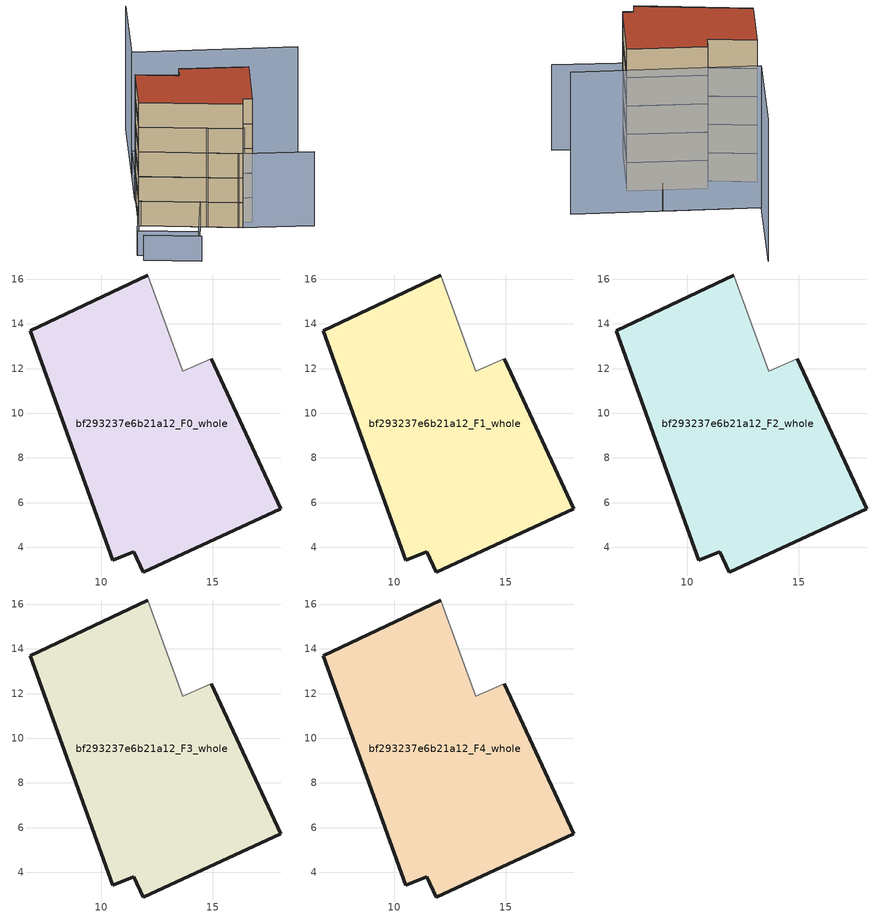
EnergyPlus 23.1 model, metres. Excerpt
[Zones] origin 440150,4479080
bf293237e6b21a12_F0_whole
 floor ground (EU_floor_Construction): 18.05,5.72 14.92,12.43 13.65,11.88 12.09,16.18 6.82,13.7 10.52,3.41 11.47,3.81 11.89,2.89 z0
 wall outside (EU_wall_Construction): 14.92,12.43 18.05,5.72 11.89,2.89 11.47,3.81 10.52,3.41 6.82,13.7 12.09,16.18 z0:3
 wall adiabatic (EU_wall_Construction): 12.09,16.18 13.65,11.88 14.92,12.43 z0:3
bf293237e6b21a12_F1_whole
 floor to bf293237e6b21a12_F0_whole (EU_floor_Construction): 18.05,5.72 14.92,12.43 13.65,11.88 12.09,16.18 6.82,13.7 10.52,3.41 11.46,3.81 11.89,2.89 z3
 wall outside (EU_wall_Construction): 14.92,12.43 18.05,5.72 11.89,2.89 11.47,3.81 10.52,3.41 6.82,13.7 12.09,16.18 z3:6
 wall adiabatic (EU_wall_Construction): 12.09,16.18 13.65,11.88 14.92,12.43 z3:6
bf293237e6b21a12_F2_whole
 floor to bf293237e6b21a12_F1_whole (EU_floor_Construction): 18.05,5.72 14.92,12.43 13.65,11.88 12.09,16.18 6.82,13.7 10.52,3.41 11.46,3.81 11.89,2.89 z6
 wall outside (EU_wall_Construction): 14.92,12.43 18.05,5.72 11.89,2.89 11.47,3.81 10.52,3.41 6.82,13.7 12.09,16.18 z6:9
 wall adiabatic (EU_wall_Construction): 12.09,16.18 13.65,11.88 14.92,12.43 z6:9
bf293237e6b21a12_F3_whole
 floor to bf293237e6b21a12_F2_whole (EU_floor_Construction): 18.05,5.72 14.92,12.43 13.65,11.88 12.09,16.18 6.82,13.7 10.52,3.41 11.46,3.81 11.89,2.89 z9
 wall outside (EU_wall_Construction): 14.92,12.43 18.05,5.72 11.89,2.89 11.47,3.81 10.52,3.41 6.82,13.7 12.09,16.18 z9:12
 wall adiabatic (EU_wall_Construction): 12.09,16.18 13.65,11.88 14.92,12.43 z9:12
bf293237e6b21a12_F4_whole
 floor to bf293237e6b21a12_F3_whole (EU_floor_Construction): 18.05,5.72 14.92,12.43 13.65,11.88 12.09,16.18 6.82,13.7 10.52,3.41 11.46,3.81 11.89,2.89 z12
 wall outside (EU_wall_Construction): 14.92,12.43 18.05,5.72 11.89,2.89 11.47,3.81 10.52,3.41 6.82,13.7 12.09,16.18 z12:15
 wall adiabatic (EU_wall_Construction): 12.09,16.18 13.65,11.88 14.92,12.43 z12:15
 roof outside (EU_roof_Construction): 14.92,12.43 18.05,5.72 11.89,2.89 11.47,3.81 10.52,3.41 6.82,13.7 12.09,16.18 13.65,11.88 z15
shading: 10.35,3.86 13.66,-3.4 z0:9; 9.23,6.97 10.79,3.35 z0:12; 0.36,10.58 2.44,4.85 / 3.24,5.53 1.02,11.56 / 1.02,11.56 6.82,13.69 / 6.82,13.69 9.04,7.66 / 9.04,7.66 3.24,5.53 / 16.3,18.27 20.17,10.11 / 20.17,10.11 15.53,7.91 / 15.53,7.91 11.66,16.07 / 11.66,16.07 16.3,18.27 z0:3; 23.79,2.5 16.3,18.27 / 16.3,18.27 25.02,22.41 z0:15
[Building]
EU S2 Campaign: North Axis=0; Terrain=City; Solar Distribution=FullExterior
[Site:Location]
Madrid: Latitude=40.5; Longitude=-3.5; Time Zone=1; Elevation=609
[SizingPeriod:WeatherFileDays]
AnnualSizingPeriod: Begin Month=1; Begin Day of Month=1; End Month=12; End Day of Month=31; Day of Week for Start Day=Monday; Use Weather File Daylight Saving Period=No; Use Weather File Rain and Snow Indicators=No
[MATERIAL]
EU_InternalMass_Material: Roughness=MediumRough; Thickness=0.1; Conductivity=1; Density=1800; Specific Heat=900; Thermal Absorptance=0.9; Solar Absorptance=0.7; Visible Absorptance=0.7
[MATERIAL:NOMASS] Roughness=MediumRough; Thermal Absorptance=0.9; Solar Absorptance=0.7; Visible Absorptance=0.7
Name | Thermal Resistance
EU_wall_NoMass; EU_roof_NoMass | 2.16768
EU_floor_NoMass | 1.14339
[CONSTRUCTION]
EU_wall_Construction: EU_wall_NoMass
EU_roof_Construction: EU_roof_NoMass
EU_floor_Construction: EU_floor_NoMass
EU_InternalMass_Construction: EU_InternalMass_Material
[ZONE] Type=1; Multiplier=1; Ceiling Height=autocalculate; Floor Area=autocalculate; Part of Total Floor Area=Yes
Name | Volume
bf293237e6b21a12_F0_whole | 244.343
bf293237e6b21a12_F1_whole; bf293237e6b21a12_F2_whole; bf293237e6b21a12_F3_whole; bf293237e6b21a12_F4_whole | 244.342
[INTERNALMASS] Construction=EU_InternalMass_Construction; Surface Area=81.4473
Name | Zone or ZoneList
bf293237e6b21a12_F0_whole_EU_InternalMass | bf293237e6b21a12_F0_whole
bf293237e6b21a12_F1_whole_EU_InternalMass | bf293237e6b21a12_F1_whole
bf293237e6b21a12_F2_whole_EU_InternalMass | bf293237e6b21a12_F2_whole
bf293237e6b21a12_F3_whole_EU_InternalMass | bf293237e6b21a12_F3_whole
bf293237e6b21a12_F4_whole_EU_InternalMass | bf293237e6b21a12_F4_whole
[OTHEREQUIPMENT] Fuel Type=Electricity; Design Level Calculation Method=Watts/Area; Power per Zone Floor Area=1; Fraction Latent=0; Fraction Radiant=0; Fraction Lost=0; Carbon Dioxide Generation Rate=0; EndUse Subcategory=EU_Step8_InternalGains
Name | Zone or ZoneList or Space or SpaceList | Schedule
EU_Step8_InternalGain_bf293237e6b21a12_F0_whole_f000 | bf293237e6b21a12_F0_whole | EU_Step8_GainSchedule_bf293237e6b21a12_F0_whole_f000
EU_Step8_InternalGain_bf293237e6b21a12_F1_whole_f000 | bf293237e6b21a12_F1_whole | EU_Step8_GainSchedule_bf293237e6b21a12_F1_whole_f000
EU_Step8_InternalGain_bf293237e6b21a12_F2_whole_f000 | bf293237e6b21a12_F2_whole | EU_Step8_GainSchedule_bf293237e6b21a12_F2_whole_f000
EU_Step8_InternalGain_bf293237e6b21a12_F3_whole_f000 | bf293237e6b21a12_F3_whole | EU_Step8_GainSchedule_bf293237e6b21a12_F3_whole_f000
EU_Step8_InternalGain_bf293237e6b21a12_F4_whole_f000 | bf293237e6b21a12_F4_whole | EU_Step8_GainSchedule_bf293237e6b21a12_F4_whole_f000
[ZONEVENTILATION:DESIGNFLOWRATE] Schedule=EU_AlwaysOn; Design Flow Rate Calculation Method=AirChanges/Hour; Air Changes per Hour=0.480546; Ventilation Type=Natural; Fan Pressure Rise=0; Fan Total Efficiency=1; Constant Term Coefficient=1; Temperature Term Coefficient=0; Velocity Term Coefficient=0; Velocity Squared Term Coefficient=0; Minimum Indoor Temperature=-100; Maximum Indoor Temperature=100; Delta Temperature=-100; Minimum Outdoor Temperature=-100; Maximum Outdoor Temperature=100; Maximum Wind Speed=40
Name | Zone or ZoneList or Space or SpaceList
EU_ConstantAir_bf293237e6b21a12_F0_whole | bf293237e6b21a12_F0_whole
EU_ConstantAir_bf293237e6b21a12_F1_whole | bf293237e6b21a12_F1_whole
EU_ConstantAir_bf293237e6b21a12_F2_whole | bf293237e6b21a12_F2_whole
EU_ConstantAir_bf293237e6b21a12_F3_whole | bf293237e6b21a12_F3_whole
EU_ConstantAir_bf293237e6b21a12_F4_whole | bf293237e6b21a12_F4_whole
[HVACTEMPLATE:THERMOSTAT] Constant Heating Setpoint=20; Constant Cooling Setpoint=50
EU_HeatOnly_bf293237e6b21a12_F0_whole; EU_HeatOnly_bf293237e6b21a12_F1_whole; EU_HeatOnly_bf293237e6b21a12_F2_whole; EU_HeatOnly_bf293237e6b21a12_F3_whole; EU_HeatOnly_bf293237e6b21a12_F4_whole
[HVACTEMPLATE:ZONE:IDEALLOADSAIRSYSTEM] System Availability Schedule=EU_AlwaysOn; Maximum Heating Supply Air Temperature=50; Minimum Cooling Supply Air Temperature=13; Maximum Heating Supply Air Humidity Ratio=0.0156; Minimum Cooling Supply Air Humidity Ratio=0.0077; Heating Limit=NoLimit; Cooling Limit=NoLimit; Heating Availability Schedule=EU_AlwaysOn; Cooling Availability Schedule=EU_CoolingOff; Dehumidification Control Type=ConstantSensibleHeatRatio; Cooling Sensible Heat Ratio=0.7; Dehumidification Setpoint=60; Humidification Control Type=None; Humidification Setpoint=30; Outdoor Air Method=None; Outdoor Air Flow Rate per Person=0.00944; Outdoor Air Flow Rate per Zone Floor Area=0; Outdoor Air Flow Rate per Zone=0; Demand Controlled Ventilation Type=None; Outdoor Air Economizer Type=NoEconomizer; Heat Recovery Type=None; Sensible Heat Recovery Effectiveness=0.7; Latent Heat Recovery Effectiveness=0.65
Name | Template Thermostat
bf293237e6b21a12_F0_whole | EU_HeatOnly_bf293237e6b21a12_F0_whole
bf293237e6b21a12_F1_whole | EU_HeatOnly_bf293237e6b21a12_F1_whole
bf293237e6b21a12_F2_whole | EU_HeatOnly_bf293237e6b21a12_F2_whole
bf293237e6b21a12_F3_whole | EU_HeatOnly_bf293237e6b21a12_F3_whole
bf293237e6b21a12_F4_whole | EU_HeatOnly_bf293237e6b21a12_F4_whole
[SIZING:ZONE] Zone Cooling Design Supply Air Temperature Input Method=SupplyAirTemperature; Zone Cooling Design Supply Air Temperature=13; Zone Heating Design Supply Air Temperature Input Method=SupplyAirTemperature; Zone Heating Design Supply Air Temperature=50; Zone Cooling Design Supply Air Humidity Ratio=0.008; Zone Heating Design Supply Air Humidity Ratio=0.008; Cooling Design Air Flow Method=DesignDay; Cooling Design Air Flow Rate=0; Cooling Minimum Air Flow per Zone Floor Area=0.000762; Cooling Minimum Air Flow=0; Cooling Minimum Air Flow Fraction=0.2; Heating Design Air Flow Method=DesignDay; Heating Design Air Flow Rate=0; Heating Maximum Air Flow per Zone Floor Area=0.002032; Heating Maximum Air Flow=0.141576; Heating Maximum Air Flow Fraction=0.3; Account for Dedicated Outdoor Air System=No; Dedicated Outdoor Air System Control Strategy=NeutralSupplyAir; Dedicated Outdoor Air Low Setpoint Temperature for Design=autosize; Dedicated Outdoor Air High Setpoint Temperature for Design=autosize; Zone Load Sizing Method=Sensible Load Only No Latent Load; Zone Latent Cooling Design Supply Air Humidity Ratio Input Method=HumidityRatioDifference; Zone Cooling Design Supply Air Humidity Ratio Difference=0.005; Zone Latent Heating Design Supply Air Humidity Ratio Input Method=HumidityRatioDifference; Zone Humidification Design Supply Air Humidity Ratio Difference=0.005
bf293237e6b21a12_F0_whole; bf293237e6b21a12_F1_whole; bf293237e6b21a12_F2_whole; bf293237e6b21a12_F3_whole; bf293237e6b21a12_F4_whole
[SCHEDULE:CONSTANT]
Name | Hourly Value
EU_AlwaysOn | 1
EU_CoolingOff | 0
[SCHEDULE:FILE] Column Number=1; Rows to Skip at Top=0; Number of Hours of Data=8760; Column Separator=Comma; Interpolate to Timestep=No; Minutes per Item=60; Adjust Schedule for Daylight Savings=Yes
Name | File
EU_Step8_GainSchedule_bf293237e6b21a12_F0_whole_f000 | ../../schedules/bf293237e6b21a12/bf293237e6b21a12_F0_whole_f000_gain.csv
EU_Step8_GainSchedule_bf293237e6b21a12_F1_whole_f000 | ../../schedules/bf293237e6b21a12/bf293237e6b21a12_F1_whole_f000_gain.csv
EU_Step8_GainSchedule_bf293237e6b21a12_F2_whole_f000 | ../../schedules/bf293237e6b21a12/bf293237e6b21a12_F2_whole_f000_gain.csv
EU_Step8_GainSchedule_bf293237e6b21a12_F3_whole_f000 | ../../schedules/bf293237e6b21a12/bf293237e6b21a12_F3_whole_f000_gain.csv
EU_Step8_GainSchedule_bf293237e6b21a12_F4_whole_f000 | ../../schedules/bf293237e6b21a12/bf293237e6b21a12_F4_whole_f000_gain.csv
